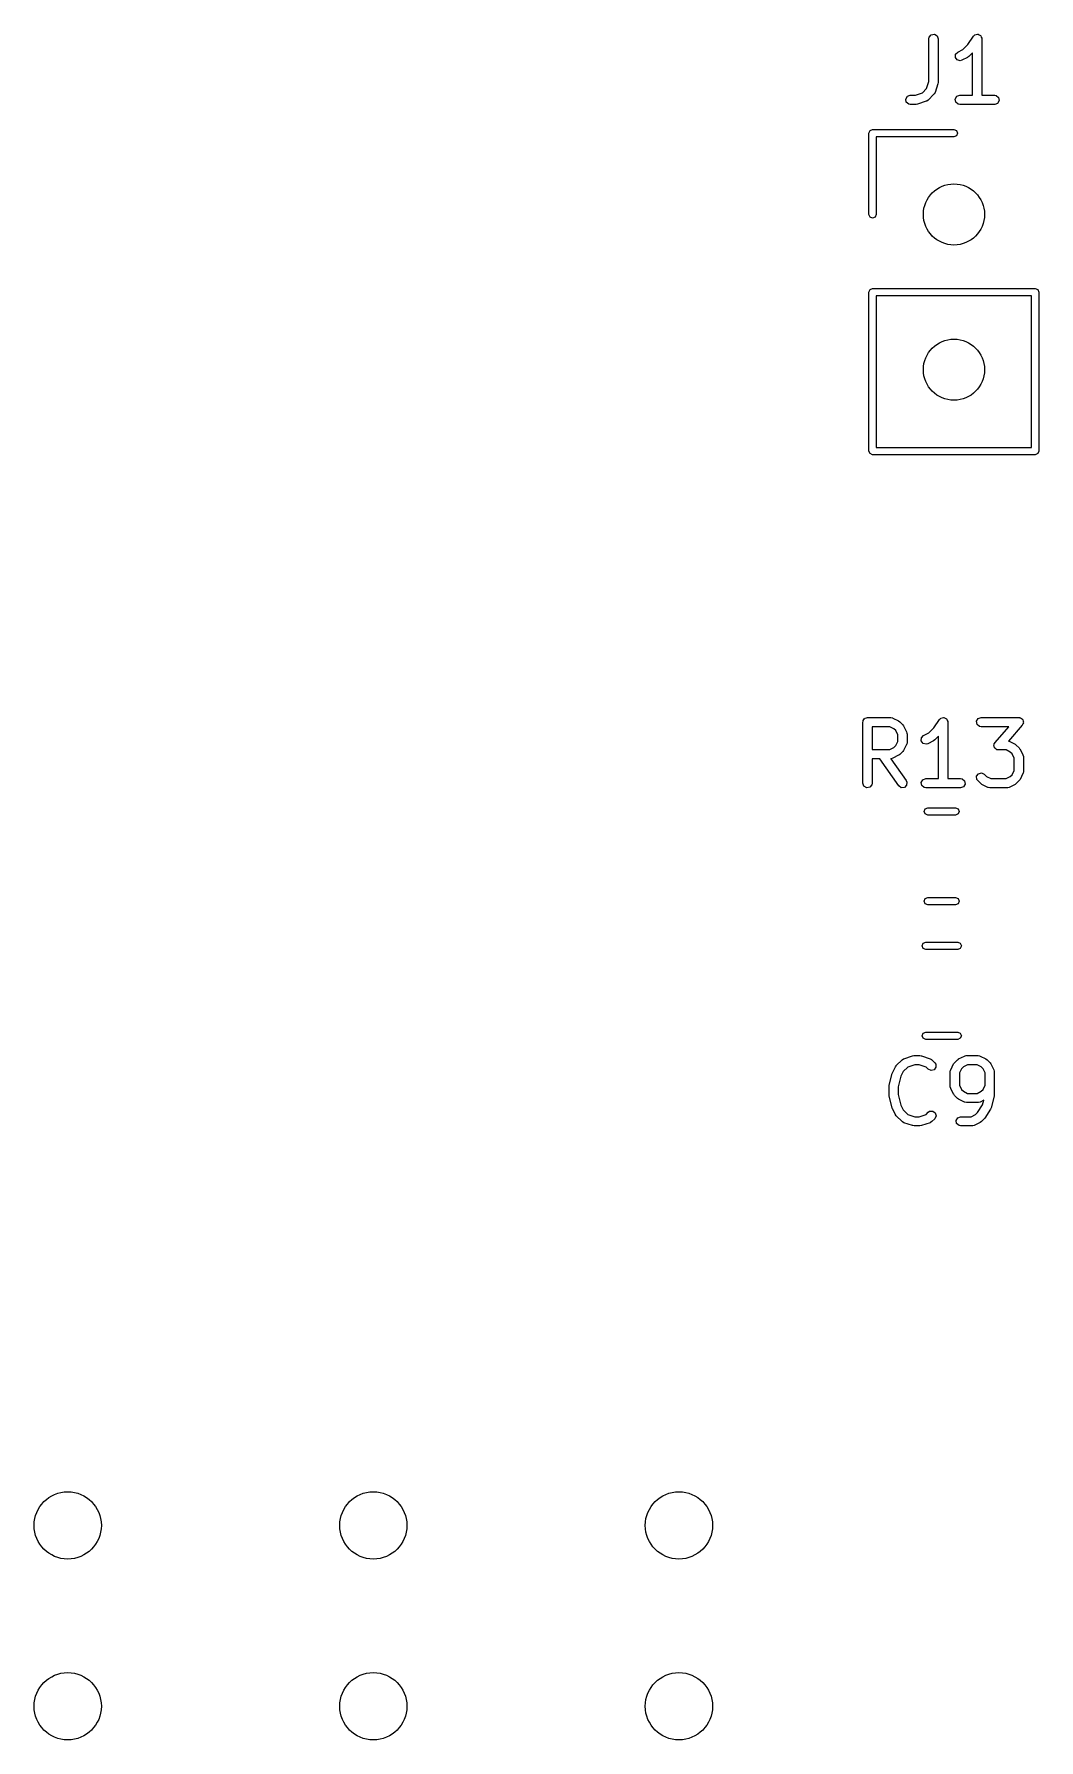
# Model space of a CAD drawing. Extents: x 4.41 to 6.71, y -6.13 to -2.05.
# Drawn here: x 4.703 to 5.35, y -3.148 to -2.049 of the extents above; entities that cross this region are included whole.
import ezdxf

# ---------------------------------------------------------------- set-up
doc = ezdxf.new("R2010")
doc.units = 0
doc.header["$MEASUREMENT"] = 0
doc.layers.add('BLACK', color=7, linetype='CONTINUOUS')

msp = doc.modelspace()

# ---------------------------------------------------------------- linework, layer by layer
at = {"layer": 'BLACK', "linetype": 'CONTINUOUS'}
for p, q in [((5.27959, -2.05216), (5.27977, -2.05115)), ((5.27959, -2.0798), (5.27959, -2.05216)), ((5.27977, -2.05115), (5.28107, -2.0496)), ((5.28107, -2.0496), (5.28306, -2.04925)), ((5.28306, -2.04925), (5.28481, -2.05026)), ((5.28481, -2.05026), (5.2855, -2.05216)), ((5.2855, -2.05216), (5.2855, -2.08028)), ((5.30462, -2.0559), (5.30821, -2.05052)), ((5.30821, -2.05052), (5.30892, -2.04978)), ((5.30892, -2.04978), (5.30908, -2.04973)), ((5.30908, -2.04973), (5.30919, -2.0496)), ((5.30919, -2.0496), (5.31003, -2.04945)), ((5.31003, -2.04945), (5.31086, -2.04921)), ((5.31086, -2.04921), (5.31101, -2.04928)), ((5.31101, -2.04928), (5.31118, -2.04925)), ((5.31118, -2.04925), (5.31192, -2.04968)), ((5.31192, -2.04968), (5.31271, -2.05002)), ((5.31271, -2.05002), (5.31278, -2.05018)), ((5.31278, -2.05018), (5.31293, -2.05026)), ((5.31293, -2.05026), (5.31322, -2.05107)), ((5.31322, -2.05107), (5.3136, -2.05183)), ((5.3136, -2.05183), (5.31356, -2.052)), ((5.31356, -2.052), (5.31362, -2.05216)), ((5.31362, -2.05216), (5.31362, -2.08858)), ((5.29659, -2.06425), (5.29671, -2.06223)), ((5.29779, -2.06587), (5.29659, -2.06425)), ((5.29671, -2.06223), (5.2981, -2.06077)), ((5.2981, -2.06077), (5.30142, -2.05911)), ((5.30449, -2.06417), (5.30074, -2.06605)), ((5.30142, -2.05911), (5.30462, -2.0559)), ((5.30453, -2.06413), (5.30449, -2.06417)), ((5.30526, -2.06362), (5.30453, -2.06413)), ((5.30771, -2.06116), (5.30526, -2.06362)), ((5.30771, -2.08858), (5.30771, -2.06116)), ((5.29976, -2.06634), (5.29779, -2.06587)), ((5.30074, -2.06605), (5.29976, -2.06634)), ((5.27082, -2.08858), (5.27533, -2.08707)), ((5.27533, -2.08707), (5.27809, -2.08431)), ((5.27809, -2.08431), (5.27959, -2.0798)), ((5.28347, -2.08684), (5.28298, -2.08774)), ((5.28535, -2.08121), (5.28347, -2.08684)), ((5.2855, -2.08028), (5.28535, -2.08115)), ((5.28535, -2.08115), (5.28535, -2.08121)), ((5.26464, -2.09102), (5.26565, -2.08927)), ((5.26499, -2.093), (5.26464, -2.09102)), ((5.26654, -2.0943), (5.26499, -2.093)), ((5.26565, -2.08927), (5.26755, -2.08858)), ((5.26755, -2.09448), (5.26654, -2.0943)), ((5.26755, -2.08858), (5.27082, -2.08858)), ((5.2713, -2.09448), (5.26755, -2.09448)), ((5.27136, -2.09446), (5.2713, -2.09448)), ((5.27223, -2.09433), (5.27136, -2.09446)), ((5.27786, -2.09245), (5.27223, -2.09433)), ((5.27799, -2.09234), (5.27786, -2.09245)), ((5.27817, -2.09233), (5.27799, -2.09234)), ((5.27901, -2.09174), (5.27817, -2.09233)), ((5.28276, -2.08799), (5.27901, -2.09174)), ((5.28283, -2.08783), (5.28276, -2.08799)), ((5.28298, -2.08774), (5.28283, -2.08783)), ((5.29651, -2.09102), (5.29752, -2.08927)), ((5.29686, -2.093), (5.29651, -2.09102)), ((5.29841, -2.0943), (5.29686, -2.093)), ((5.29752, -2.08927), (5.29942, -2.08858)), ((5.29942, -2.09448), (5.29841, -2.0943)), ((5.29942, -2.08858), (5.30771, -2.08858)), ((5.32192, -2.09448), (5.29942, -2.09448)), ((5.31362, -2.08858), (5.32192, -2.08858)), ((5.32192, -2.08858), (5.32293, -2.08875)), ((5.32381, -2.09379), (5.32192, -2.09448)), ((5.32293, -2.08875), (5.32447, -2.09005)), ((5.32482, -2.09204), (5.32381, -2.09379)), ((5.32447, -2.09005), (5.32482, -2.09204)), ((5.24094, -2.11299), (5.24164, -2.11132)), ((5.24094, -2.16535), (5.24094, -2.11299)), ((5.24164, -2.11132), (5.24331, -2.11063)), ((5.24331, -2.11063), (5.29567, -2.11063)), ((5.29567, -2.11535), (5.24567, -2.11535)), ((5.24567, -2.11535), (5.24567, -2.16535)), ((5.29567, -2.11063), (5.29734, -2.11132)), ((5.29734, -2.11466), (5.29567, -2.11535)), ((5.29734, -2.11132), (5.29803, -2.11299)), ((5.29803, -2.11299), (5.29734, -2.11466)), ((5.24164, -2.16702), (5.24094, -2.16535)), ((5.24331, -2.16772), (5.24164, -2.16702)), ((5.24498, -2.16702), (5.24331, -2.16772)), ((5.24567, -2.16535), (5.24498, -2.16702)), ((5.24094, -2.21535), (5.24164, -2.21368)), ((5.24094, -2.31772), (5.24094, -2.21535)), ((5.24164, -2.21368), (5.24331, -2.21299)), ((5.24331, -2.21299), (5.34803, -2.21299)), ((5.24567, -2.21772), (5.24567, -2.31535)), ((5.34567, -2.21772), (5.24567, -2.21772)), ((5.34567, -2.31535), (5.34567, -2.21772)), ((5.34803, -2.21299), (5.3497, -2.21368)), ((5.3497, -2.21368), (5.35039, -2.21535)), ((5.35039, -2.21535), (5.35039, -2.31772)), ((5.24164, -2.31939), (5.24094, -2.31772)), ((5.24567, -2.31535), (5.34567, -2.31535)), ((5.35039, -2.31772), (5.3497, -2.31939)), ((5.24331, -2.32008), (5.24164, -2.31939)), ((5.34803, -2.32008), (5.24331, -2.32008)), ((5.3497, -2.31939), (5.34803, -2.32008)), ((5.23704, -2.49232), (5.2371, -2.49193)), ((5.23704, -2.53169), (5.23704, -2.49232)), ((5.23708, -2.4918), (5.23715, -2.49169)), ((5.2371, -2.49193), (5.23708, -2.4918)), ((5.23715, -2.49169), (5.23721, -2.49131)), ((5.23721, -2.49131), (5.23771, -2.49072)), ((5.23771, -2.49072), (5.23809, -2.49005)), ((5.23809, -2.49005), (5.23834, -2.48996)), ((5.23834, -2.48996), (5.23851, -2.48976)), ((5.23851, -2.48976), (5.23927, -2.48963)), ((5.23927, -2.48963), (5.23999, -2.48936)), ((5.23999, -2.48936), (5.25499, -2.48936)), ((5.25499, -2.48936), (5.256, -2.48954)), ((5.256, -2.48954), (5.25613, -2.48965)), ((5.25613, -2.48965), (5.25631, -2.48967)), ((5.25631, -2.48967), (5.26006, -2.49155)), ((5.26006, -2.49155), (5.26077, -2.49208)), ((5.26077, -2.49208), (5.26082, -2.4921)), ((5.26082, -2.4921), (5.2627, -2.49398)), ((5.28269, -2.49606), (5.28628, -2.49068)), ((5.28628, -2.49068), (5.28698, -2.48994)), ((5.28698, -2.48994), (5.28715, -2.48989)), ((5.28715, -2.48989), (5.28726, -2.48976)), ((5.28726, -2.48976), (5.2881, -2.48961)), ((5.2881, -2.48961), (5.28892, -2.48937)), ((5.28892, -2.48937), (5.28908, -2.48944)), ((5.28908, -2.48944), (5.28925, -2.48941)), ((5.28925, -2.48941), (5.28999, -2.48984)), ((5.28999, -2.48984), (5.29077, -2.49018)), ((5.29077, -2.49018), (5.29085, -2.49033)), ((5.29085, -2.49033), (5.29099, -2.49042)), ((5.29099, -2.49042), (5.29129, -2.49122)), ((5.29129, -2.49122), (5.29167, -2.49199)), ((5.29167, -2.49199), (5.29163, -2.49216)), ((5.29163, -2.49216), (5.29169, -2.49232)), ((5.29169, -2.49232), (5.29169, -2.52873)), ((5.3102, -2.4918), (5.31121, -2.49005)), ((5.31055, -2.49379), (5.3102, -2.4918)), ((5.31209, -2.49509), (5.31055, -2.49379)), ((5.31121, -2.49005), (5.3131, -2.48936)), ((5.3131, -2.48936), (5.33748, -2.48936)), ((5.33748, -2.48936), (5.33791, -2.48944)), ((5.33791, -2.48944), (5.33805, -2.48942)), ((5.33805, -2.48942), (5.33815, -2.48948)), ((5.33815, -2.48948), (5.33849, -2.48954)), ((5.33849, -2.48954), (5.3391, -2.49005)), ((5.3391, -2.49005), (5.33978, -2.49046)), ((5.33999, -2.49352), (5.3397, -2.49426)), ((5.33978, -2.49046), (5.33985, -2.49069)), ((5.33985, -2.49069), (5.34003, -2.49084)), ((5.34038, -2.49283), (5.33999, -2.49352)), ((5.34003, -2.49084), (5.34017, -2.49162)), ((5.34017, -2.49162), (5.34043, -2.49238)), ((5.34043, -2.49238), (5.34034, -2.4926)), ((5.34034, -2.4926), (5.34038, -2.49283)), ((5.25429, -2.49527), (5.24294, -2.49527)), ((5.24294, -2.49527), (5.24294, -2.50999)), ((5.25699, -2.49662), (5.25429, -2.49527)), ((5.25818, -2.49781), (5.25699, -2.49662)), ((5.25953, -2.50051), (5.25818, -2.49781)), ((5.25818, -2.50744), (5.25953, -2.50474)), ((5.25953, -2.50474), (5.25953, -2.50051)), ((5.2627, -2.49398), (5.26321, -2.4947)), ((5.26321, -2.4947), (5.26325, -2.49474)), ((5.26325, -2.49474), (5.26513, -2.49849)), ((5.26513, -2.49849), (5.26542, -2.49948)), ((5.26542, -2.49948), (5.26538, -2.49965)), ((5.26538, -2.49965), (5.26544, -2.49981)), ((5.26544, -2.49981), (5.26544, -2.50544)), ((5.27465, -2.50441), (5.27477, -2.50239)), ((5.27586, -2.50603), (5.27465, -2.50441)), ((5.27477, -2.50239), (5.27616, -2.50092)), ((5.27616, -2.50092), (5.27948, -2.49926)), ((5.28255, -2.50433), (5.2788, -2.50621)), ((5.27948, -2.49926), (5.28269, -2.49606)), ((5.2826, -2.50428), (5.28255, -2.50433)), ((5.28332, -2.50378), (5.2826, -2.50428)), ((5.28578, -2.50132), (5.28332, -2.50378)), ((5.28578, -2.52873), (5.28578, -2.50132)), ((5.3131, -2.49527), (5.31209, -2.49509)), ((5.33097, -2.49527), (5.3131, -2.49527)), ((5.32213, -2.50537), (5.33097, -2.49527)), ((5.3397, -2.49426), (5.33074, -2.5045)), ((5.33074, -2.5045), (5.33099, -2.50454)), ((5.33099, -2.50454), (5.33112, -2.50465)), ((5.33112, -2.50465), (5.3313, -2.50467)), ((5.3313, -2.50467), (5.33505, -2.50655)), ((5.24294, -2.50999), (5.25429, -2.50999)), ((5.25429, -2.50999), (5.25699, -2.50864)), ((5.25631, -2.51558), (5.25532, -2.51587)), ((5.26006, -2.5137), (5.25631, -2.51558)), ((5.25699, -2.50864), (5.25818, -2.50744)), ((5.2601, -2.51366), (5.26006, -2.5137)), ((5.26082, -2.51315), (5.2601, -2.51366)), ((5.2627, -2.51128), (5.26082, -2.51315)), ((5.26273, -2.51122), (5.2627, -2.51128)), ((5.26325, -2.51051), (5.26273, -2.51122)), ((5.26513, -2.50676), (5.26325, -2.51051)), ((5.26515, -2.50658), (5.26513, -2.50676)), ((5.26526, -2.50645), (5.26515, -2.50658)), ((5.26544, -2.50544), (5.26526, -2.50645)), ((5.27782, -2.5065), (5.27586, -2.50603)), ((5.2788, -2.50621), (5.27782, -2.5065)), ((5.3214, -2.50725), (5.32149, -2.50703)), ((5.32166, -2.50801), (5.3214, -2.50725)), ((5.32145, -2.5068), (5.32184, -2.50611)), ((5.32149, -2.50703), (5.32145, -2.5068)), ((5.3218, -2.50879), (5.32166, -2.50801)), ((5.32198, -2.50894), (5.3218, -2.50879)), ((5.32184, -2.50611), (5.32213, -2.50537)), ((5.32205, -2.50916), (5.32198, -2.50894)), ((5.32273, -2.50958), (5.32205, -2.50916)), ((5.32334, -2.51009), (5.32273, -2.50958)), ((5.32368, -2.51015), (5.32334, -2.51009)), ((5.32378, -2.51021), (5.32368, -2.51015)), ((5.32392, -2.51019), (5.32378, -2.51021)), ((5.32435, -2.51027), (5.32392, -2.51019)), ((5.32928, -2.51027), (5.32435, -2.51027)), ((5.33198, -2.51162), (5.32928, -2.51027)), ((5.33317, -2.51281), (5.33198, -2.51162)), ((5.33452, -2.51551), (5.33317, -2.51281)), ((5.33452, -2.52349), (5.33452, -2.51551)), ((5.33505, -2.50655), (5.33576, -2.50707)), ((5.33576, -2.50707), (5.33581, -2.5071)), ((5.33581, -2.5071), (5.33769, -2.50898)), ((5.33769, -2.50898), (5.3382, -2.5097)), ((5.3382, -2.5097), (5.33824, -2.50974)), ((5.33824, -2.50974), (5.34012, -2.51349)), ((5.34012, -2.51349), (5.34041, -2.51448)), ((5.34041, -2.51448), (5.34037, -2.51465)), ((5.34037, -2.51465), (5.34043, -2.51481)), ((5.34043, -2.51481), (5.34043, -2.52419)), ((5.24783, -2.51589), (5.24294, -2.51589)), ((5.24294, -2.51589), (5.24294, -2.53169)), ((5.26007, -2.53338), (5.24783, -2.51589)), ((5.25515, -2.51583), (5.25502, -2.51588)), ((5.25502, -2.51588), (5.2649, -2.52999)), ((5.25532, -2.51587), (5.25515, -2.51583)), ((5.31025, -2.52717), (5.31141, -2.52552)), ((5.31141, -2.52552), (5.31336, -2.52499)), ((5.31336, -2.52499), (5.31519, -2.52585)), ((5.31519, -2.52585), (5.31673, -2.52738)), ((5.33198, -2.52738), (5.33317, -2.52619)), ((5.33317, -2.52619), (5.33452, -2.52349)), ((5.34012, -2.52551), (5.33824, -2.52926)), ((5.34014, -2.52533), (5.34012, -2.52551)), ((5.34025, -2.5252), (5.34014, -2.52533)), ((5.34043, -2.52419), (5.34025, -2.5252)), ((5.23773, -2.53358), (5.23704, -2.53169)), ((5.23948, -2.53459), (5.23773, -2.53358)), ((5.24147, -2.53424), (5.23948, -2.53459)), ((5.24276, -2.5327), (5.24147, -2.53424)), ((5.24294, -2.53169), (5.24276, -2.5327)), ((5.26172, -2.53454), (5.26007, -2.53338)), ((5.26373, -2.53436), (5.26172, -2.53454)), ((5.26516, -2.53293), (5.26373, -2.53436)), ((5.2649, -2.52999), (5.26534, -2.53092)), ((5.26534, -2.53092), (5.26516, -2.53293)), ((5.27458, -2.53117), (5.27559, -2.52942)), ((5.27493, -2.53316), (5.27458, -2.53117)), ((5.27647, -2.53446), (5.27493, -2.53316)), ((5.27559, -2.52942), (5.27748, -2.52873)), ((5.27748, -2.53464), (5.27647, -2.53446)), ((5.27748, -2.52873), (5.28578, -2.52873)), ((5.29998, -2.53464), (5.27748, -2.53464)), ((5.29169, -2.52873), (5.29998, -2.52873)), ((5.29998, -2.52873), (5.30099, -2.52891)), ((5.30188, -2.53395), (5.29998, -2.53464)), ((5.30099, -2.52891), (5.30254, -2.53021)), ((5.30289, -2.5322), (5.30188, -2.53395)), ((5.30254, -2.53021), (5.30289, -2.5322)), ((5.31043, -2.52918), (5.31025, -2.52717)), ((5.31102, -2.53002), (5.31043, -2.52918)), ((5.31289, -2.5319), (5.31102, -2.53002)), ((5.31295, -2.53193), (5.31289, -2.5319)), ((5.31366, -2.53245), (5.31295, -2.53193)), ((5.31741, -2.53433), (5.31366, -2.53245)), ((5.31673, -2.52738), (5.31943, -2.52873)), ((5.31758, -2.53435), (5.31741, -2.53433)), ((5.31772, -2.53446), (5.31758, -2.53435)), ((5.31873, -2.53464), (5.31772, -2.53446)), ((5.32998, -2.53464), (5.31873, -2.53464)), ((5.31943, -2.52873), (5.32928, -2.52873)), ((5.32928, -2.52873), (5.33198, -2.52738)), ((5.33014, -2.53458), (5.32998, -2.53464)), ((5.33032, -2.53462), (5.33014, -2.53458)), ((5.3313, -2.53433), (5.33032, -2.53462)), ((5.33505, -2.53245), (5.3313, -2.53433)), ((5.33509, -2.53241), (5.33505, -2.53245)), ((5.33581, -2.5319), (5.33509, -2.53241)), ((5.33769, -2.53002), (5.33581, -2.5319)), ((5.33772, -2.52997), (5.33769, -2.53002)), ((5.33824, -2.52926), (5.33772, -2.52997)), ((5.27649, -2.5498), (5.27719, -2.54813)), ((5.27719, -2.54813), (5.27886, -2.54744)), ((5.27886, -2.54744), (5.29673, -2.54744)), ((5.29673, -2.54744), (5.29841, -2.54813)), ((5.29841, -2.54813), (5.2991, -2.5498)), ((5.27719, -2.55147), (5.27649, -2.5498)), ((5.27886, -2.55217), (5.27719, -2.55147)), ((5.29673, -2.55217), (5.27886, -2.55217)), ((5.29841, -2.55147), (5.29673, -2.55217)), ((5.2991, -2.5498), (5.29841, -2.55147)), ((5.27649, -2.60768), (5.27719, -2.60601)), ((5.27719, -2.60935), (5.27649, -2.60768)), ((5.27719, -2.60601), (5.27886, -2.60531)), ((5.27886, -2.61004), (5.27719, -2.60935)), ((5.27886, -2.60531), (5.29673, -2.60531)), ((5.29673, -2.61004), (5.27886, -2.61004)), ((5.29673, -2.60531), (5.29841, -2.60601)), ((5.29841, -2.60935), (5.29673, -2.61004)), ((5.29841, -2.60601), (5.2991, -2.60768)), ((5.2991, -2.60768), (5.29841, -2.60935)), ((5.27515, -2.63642), (5.27584, -2.63475)), ((5.27584, -2.63809), (5.27515, -2.63642)), ((5.27584, -2.63475), (5.27751, -2.63406)), ((5.27751, -2.63406), (5.29808, -2.63406)), ((5.29808, -2.63406), (5.29975, -2.63475)), ((5.29975, -2.63475), (5.30044, -2.63642)), ((5.30044, -2.63642), (5.29975, -2.63809)), ((5.27751, -2.63878), (5.27584, -2.63809)), ((5.29808, -2.63878), (5.27751, -2.63878)), ((5.29975, -2.63809), (5.29808, -2.63878)), ((5.27515, -2.69429), (5.27584, -2.69262)), ((5.27584, -2.69596), (5.27515, -2.69429)), ((5.27584, -2.69262), (5.27751, -2.69193)), ((5.27751, -2.69665), (5.27584, -2.69596)), ((5.27751, -2.69193), (5.29808, -2.69193)), ((5.29808, -2.69665), (5.27751, -2.69665)), ((5.29808, -2.69193), (5.29975, -2.69262)), ((5.29975, -2.69596), (5.29808, -2.69665)), ((5.29975, -2.69262), (5.30044, -2.69429)), ((5.30044, -2.69429), (5.29975, -2.69596)), ((5.25852, -2.71357), (5.26227, -2.70982)), ((5.26227, -2.70982), (5.26311, -2.70923)), ((5.26311, -2.70923), (5.26329, -2.70922)), ((5.26329, -2.70922), (5.26343, -2.70911)), ((5.26343, -2.70911), (5.26905, -2.70723)), ((5.27046, -2.71298), (5.26596, -2.71449)), ((5.26905, -2.70723), (5.26992, -2.7071)), ((5.26992, -2.7071), (5.26999, -2.70708)), ((5.26999, -2.70708), (5.27373, -2.70708)), ((5.27326, -2.71298), (5.27046, -2.71298)), ((5.27776, -2.71449), (5.27326, -2.71298)), ((5.27373, -2.70708), (5.2746, -2.70723)), ((5.2746, -2.70723), (5.27467, -2.70723)), ((5.27467, -2.70723), (5.28029, -2.70911)), ((5.28029, -2.70911), (5.28119, -2.70959)), ((5.28119, -2.70959), (5.28129, -2.70974)), ((5.28129, -2.70974), (5.28145, -2.70982)), ((5.28145, -2.70982), (5.28332, -2.71169)), ((5.28332, -2.71169), (5.28391, -2.71253)), ((5.28391, -2.71253), (5.28409, -2.71455)), ((5.29359, -2.71621), (5.29547, -2.71246)), ((5.29547, -2.71246), (5.29599, -2.71175)), ((5.29599, -2.71175), (5.29602, -2.71169)), ((5.29602, -2.71169), (5.29789, -2.70982)), ((5.29789, -2.70982), (5.29862, -2.70931)), ((5.29862, -2.70931), (5.29866, -2.70927)), ((5.29866, -2.70927), (5.30241, -2.70739)), ((5.30443, -2.71298), (5.30173, -2.71433)), ((5.30241, -2.70739), (5.30339, -2.7071)), ((5.30339, -2.7071), (5.30356, -2.70714)), ((5.30356, -2.70714), (5.30373, -2.70708)), ((5.30373, -2.70708), (5.31123, -2.70708)), ((5.31053, -2.71298), (5.30443, -2.71298)), ((5.31323, -2.71433), (5.31053, -2.71298)), ((5.31123, -2.70708), (5.31224, -2.70726)), ((5.31224, -2.70726), (5.31238, -2.70737)), ((5.31238, -2.70737), (5.31255, -2.70739)), ((5.31255, -2.70739), (5.3163, -2.70927)), ((5.3163, -2.70927), (5.31701, -2.70979)), ((5.31701, -2.70979), (5.31707, -2.70982)), ((5.31707, -2.70982), (5.31894, -2.71169)), ((5.31894, -2.71169), (5.31945, -2.71242)), ((5.31945, -2.71242), (5.3195, -2.71246)), ((5.3195, -2.71246), (5.32137, -2.71621)), ((5.254, -2.72619), (5.25587, -2.71869)), ((5.25587, -2.71869), (5.25608, -2.71822)), ((5.25608, -2.71822), (5.2561, -2.71809)), ((5.2561, -2.71809), (5.25797, -2.71434)), ((5.25797, -2.71434), (5.2585, -2.71363)), ((5.2585, -2.71363), (5.25852, -2.71357)), ((5.26152, -2.72044), (5.25981, -2.72727)), ((5.26304, -2.71741), (5.26152, -2.72044)), ((5.26596, -2.71449), (5.26304, -2.71741)), ((5.27915, -2.71587), (5.27776, -2.71449)), ((5.28098, -2.71672), (5.27915, -2.71587)), ((5.28293, -2.7162), (5.28098, -2.71672)), ((5.28409, -2.71455), (5.28293, -2.7162)), ((5.29328, -2.71753), (5.29346, -2.71652)), ((5.29328, -2.72691), (5.29328, -2.71753)), ((5.29346, -2.71652), (5.29357, -2.71639)), ((5.29357, -2.71639), (5.29359, -2.71621)), ((5.30053, -2.71553), (5.29918, -2.71823)), ((5.29918, -2.71823), (5.29918, -2.72621)), ((5.30173, -2.71433), (5.30053, -2.71553)), ((5.31443, -2.71553), (5.31323, -2.71433)), ((5.31578, -2.71823), (5.31443, -2.71553)), ((5.31578, -2.72621), (5.31578, -2.71823)), ((5.32137, -2.71621), (5.32166, -2.71719)), ((5.32166, -2.71719), (5.32162, -2.71737)), ((5.32162, -2.71737), (5.32168, -2.71753)), ((5.32168, -2.71753), (5.32168, -2.73253)), ((5.25391, -2.72691), (5.25401, -2.72632)), ((5.25391, -2.73253), (5.25391, -2.72691)), ((5.25396, -2.73266), (5.25391, -2.73253)), ((5.254, -2.73325), (5.25396, -2.73266)), ((5.25401, -2.72632), (5.254, -2.72619)), ((5.25587, -2.74074), (5.254, -2.73325)), ((5.25981, -2.72727), (5.25981, -2.73217)), ((5.25981, -2.73217), (5.26152, -2.739)), ((5.29334, -2.72707), (5.29328, -2.72691)), ((5.2933, -2.72724), (5.29334, -2.72707)), ((5.29359, -2.72823), (5.2933, -2.72724)), ((5.29547, -2.73198), (5.29359, -2.72823)), ((5.29551, -2.73202), (5.29547, -2.73198)), ((5.29602, -2.73274), (5.29551, -2.73202)), ((5.29789, -2.73462), (5.29602, -2.73274)), ((5.29795, -2.73464), (5.29789, -2.73462)), ((5.29866, -2.73517), (5.29795, -2.73464)), ((5.30241, -2.73705), (5.29866, -2.73517)), ((5.29918, -2.72621), (5.30053, -2.72891)), ((5.30053, -2.72891), (5.30173, -2.7301)), ((5.30173, -2.7301), (5.30443, -2.73145)), ((5.30443, -2.73145), (5.31053, -2.73145)), ((5.31053, -2.73145), (5.31323, -2.7301)), ((5.31323, -2.7301), (5.31443, -2.72891)), ((5.31443, -2.72891), (5.31578, -2.72621)), ((5.32159, -2.73325), (5.31972, -2.74074)), ((5.32168, -2.73253), (5.32158, -2.73311)), ((5.32158, -2.73311), (5.32159, -2.73325)), ((5.25595, -2.74086), (5.25587, -2.74074)), ((5.2561, -2.74135), (5.25595, -2.74086)), ((5.25797, -2.7451), (5.2561, -2.74135)), ((5.25802, -2.74514), (5.25797, -2.7451)), ((5.25852, -2.74587), (5.25802, -2.74514)), ((5.26227, -2.74962), (5.25852, -2.74587)), ((5.26152, -2.739), (5.26304, -2.74203)), ((5.26304, -2.74203), (5.26596, -2.74495)), ((5.26596, -2.74495), (5.27046, -2.74645)), ((5.27046, -2.74645), (5.27326, -2.74645)), ((5.27326, -2.74645), (5.27776, -2.74495)), ((5.27776, -2.74495), (5.27915, -2.74356)), ((5.27915, -2.74356), (5.27999, -2.74298)), ((5.27999, -2.74298), (5.282, -2.7428)), ((5.282, -2.7428), (5.28365, -2.74396)), ((5.28418, -2.74591), (5.28332, -2.74774)), ((5.28365, -2.74396), (5.28418, -2.74591)), ((5.29808, -2.74714), (5.29998, -2.74645)), ((5.29998, -2.74645), (5.30678, -2.74645)), ((5.30259, -2.73707), (5.30241, -2.73705)), ((5.30272, -2.73718), (5.30259, -2.73707)), ((5.30373, -2.73736), (5.30272, -2.73718)), ((5.31123, -2.73736), (5.30373, -2.73736)), ((5.30678, -2.74645), (5.30948, -2.7451)), ((5.30948, -2.7451), (5.31081, -2.74377)), ((5.31081, -2.74377), (5.31411, -2.73882)), ((5.3114, -2.7373), (5.31123, -2.73736)), ((5.31157, -2.73734), (5.3114, -2.7373)), ((5.31255, -2.73705), (5.31157, -2.73734)), ((5.31484, -2.7359), (5.31255, -2.73705)), ((5.31411, -2.73882), (5.31484, -2.7359)), ((5.31931, -2.74167), (5.31556, -2.74729)), ((5.31972, -2.74074), (5.31931, -2.74165)), ((5.31931, -2.74165), (5.31931, -2.74167)), ((5.26243, -2.74969), (5.26227, -2.74962)), ((5.26253, -2.74984), (5.26243, -2.74969)), ((5.26343, -2.75033), (5.26253, -2.74984)), ((5.26905, -2.7522), (5.26343, -2.75033)), ((5.26912, -2.7522), (5.26905, -2.7522)), ((5.26999, -2.75236), (5.26912, -2.7522)), ((5.27373, -2.75236), (5.26999, -2.75236)), ((5.2738, -2.75233), (5.27373, -2.75236)), ((5.27467, -2.7522), (5.2738, -2.75233)), ((5.28029, -2.75033), (5.27467, -2.7522)), ((5.28043, -2.75022), (5.28029, -2.75033)), ((5.28061, -2.7502), (5.28043, -2.75022)), ((5.28145, -2.74962), (5.28061, -2.7502)), ((5.28332, -2.74774), (5.28145, -2.74962)), ((5.29707, -2.74889), (5.29808, -2.74714)), ((5.29742, -2.75088), (5.29707, -2.74889)), ((5.29897, -2.75218), (5.29742, -2.75088)), ((5.29998, -2.75236), (5.29897, -2.75218)), ((5.30748, -2.75236), (5.29998, -2.75236)), ((5.30765, -2.75229), (5.30748, -2.75236)), ((5.30782, -2.75234), (5.30765, -2.75229)), ((5.3088, -2.75204), (5.30782, -2.75234)), ((5.31255, -2.75017), (5.3088, -2.75204)), ((5.31259, -2.75012), (5.31255, -2.75017)), ((5.31332, -2.74962), (5.31259, -2.75012)), ((5.31519, -2.74774), (5.31332, -2.74962)), ((5.31525, -2.74762), (5.31519, -2.74774)), ((5.31556, -2.74729), (5.31525, -2.74762))]:
    msp.add_line(p, q, dxfattribs=at)
at = {"layer": 'BLACK'}
for centre, radius in [((5.29567, -2.16535), 0.01969), ((5.29567, -2.26535), 0.01969), ((4.7248, -3.00968), 0.02165), ((4.92165, -3.00968), 0.02165), ((5.1185, -3.00968), 0.02165), ((4.7248, -3.12615), 0.02165), ((4.92165, -3.12615), 0.02165), ((5.1185, -3.12615), 0.02165)]:
    msp.add_circle(centre, radius, dxfattribs=at)

doc.saveas('drawing.dxf')
